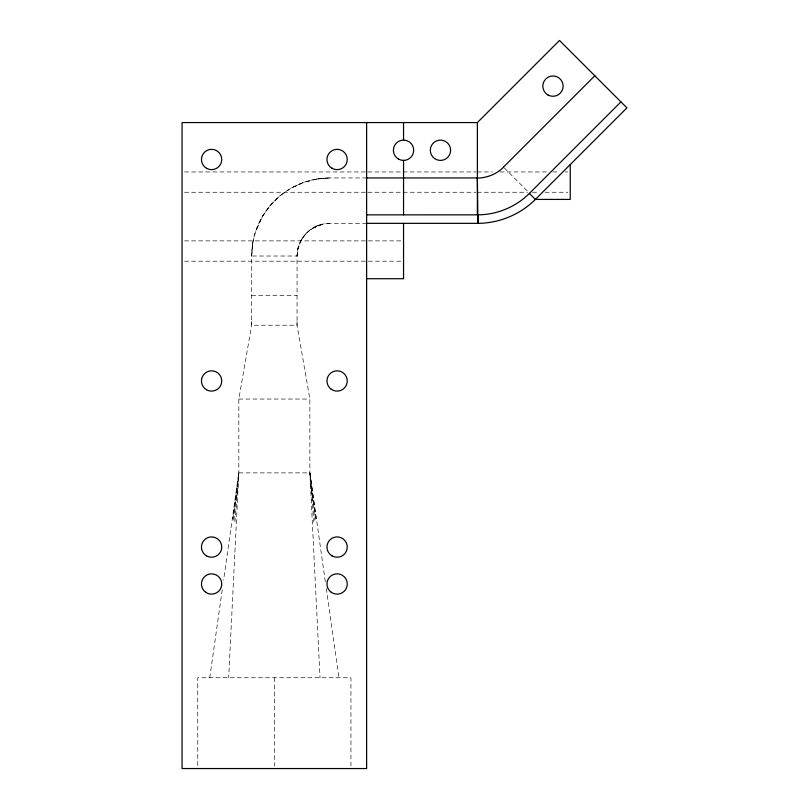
<?xml version="1.0" encoding="UTF-8"?>
<svg xmlns="http://www.w3.org/2000/svg" width="809" height="809" viewBox="0 0 809 809"><rect width="100%" height="100%" fill="white"/><g stroke="black" fill="none" stroke-linecap="round" stroke-linejoin="round"><path stroke-width="0.61" stroke-dasharray="4.04 3.03" d="M366.629 177.94L329.728 177.94L316.167 179.133L303.021 182.652L290.684 188.406L279.54 196.213L269.913 205.83L262.106 216.984L255.007 233.356L252.833 242.467L251.65 256.018L251.65 325.228L238.837 399.049L238.837 472.881L228.674 677.74M366.629 223.345L329.728 223.345L323.357 223.972L317.219 225.832L311.576 228.856L306.621 232.911L301.433 239.686L297.682 249.647L297.055 256.018L297.055 325.228L309.867 399.049L309.867 472.881L320.03 677.74M234.923 522.048L238.837 472.881L309.867 472.881L325.592 583.643M329.728 223.345A32.673 32.673 0 0 0 297.055 256.018L251.65 256.018L252.833 242.467M233.831 520.409L238.837 472.881L223.618 580.073M233.043 519.216L238.837 472.881L232.557 518.498M297.055 256.018L298.167 247.564M209.753 677.74L222.606 587.223M297.682 249.647L299.542 243.519L302.556 237.866M256.362 229.321L260.872 219.219M262.106 216.984L269.377 206.487M301.433 239.686L306.621 232.911L313.386 227.723M269.913 205.83L280.197 195.667M292.919 187.162L303.021 182.652L314.499 179.446M316.167 179.133L329.728 177.94A78.079 78.079 0 0 0 251.65 256.018M184.583 171.953L366.629 171.953M367.893 171.953L401.851 171.953M403.115 171.953L476.066 171.953M477.33 171.953L492.418 171.953M499.972 171.953L546.51 171.953M552.8 171.953L559.09 171.953M565.319 171.953L567.787 171.953M184.583 192.259L366.629 192.259M367.893 192.249L475.955 192.259M477.219 192.249L527.478 192.259M532.504 192.249L538.794 192.259M545.074 192.249L567.726 192.259M184.583 240.88L402.316 240.88M184.583 261.186L403.549 261.186M251.65 295.649L297.055 295.649M238.837 399.049L309.867 399.049M504.341 167.999L528.702 192.36M326.27 588.416L338.951 677.74M316.147 518.498L309.867 472.881L313.781 522.048M315.662 519.216L309.867 472.881L314.873 520.409M350.944 766.032L350.944 677.74L197.76 677.74L197.76 766.032M297.055 321.527L297.055 325.228L251.65 325.228L251.65 321.527M274.352 677.74L274.352 766.042M317.219 225.832L311.576 228.856L323.357 223.972L317.219 225.832"/><path stroke-width="1.21" d="M366.629 122.574L366.629 768.55L182.065 768.55L182.065 122.574L477.371 122.574L559.494 40.45L626.935 107.88L535.396 199.418C520.308 214.476 499.264 223.244 477.947 223.345L366.629 223.345M503.471 167.129L594.827 75.783M366.629 214.86L477.886 214.85C496.999 214.759 515.859 206.912 529.389 193.422L620.928 101.883M366.629 177.95L477.371 177.95L477.947 223.345L477.886 214.85M366.629 278.721L403.549 278.721L403.549 223.345M529.389 193.422L535.396 199.418L570.244 199.418L570.244 164.571M477.371 122.574L477.371 214.85M403.549 122.574L403.549 140.109M403.549 160.415L403.549 214.86M503.572 167.241A38.316 38.316 0 0 1 477.371 178.091M206.528 389.756A10.153 10.153 0 0 0 221.747 380.968A10.153 10.153 0 0 0 206.528 372.17A10.153 10.153 0 0 0 206.528 389.756M331.255 389.26A10.153 10.153 0 0 0 347.213 381.878A10.153 10.153 0 0 0 332.833 371.756A10.153 10.153 0 0 0 331.255 389.26M206.528 168.282A10.153 10.153 0 0 0 221.747 159.484A10.153 10.153 0 0 0 206.528 150.696A10.153 10.153 0 0 0 206.528 168.282M332.024 168.282A10.153 10.153 0 0 0 347.253 159.484A10.153 10.153 0 0 0 332.024 150.696A10.153 10.153 0 0 0 332.024 168.282M332.024 555.864A10.153 10.153 0 0 0 347.253 547.076A10.153 10.153 0 0 0 332.024 538.278A10.153 10.153 0 0 0 332.024 555.864M206.528 555.864A10.153 10.153 0 0 0 221.747 547.076A10.153 10.153 0 0 0 206.528 538.278A10.153 10.153 0 0 0 206.528 555.864M398.473 159.049A10.153 10.153 0 0 0 413.692 150.262A10.153 10.153 0 0 0 398.473 141.474A10.153 10.153 0 0 0 398.473 159.049M547.895 94.916A10.153 10.153 0 0 0 563.125 86.128A10.153 10.153 0 0 0 547.895 77.34A10.153 10.153 0 0 0 547.895 94.916M434.615 158.564A10.153 10.153 0 0 0 450.573 151.172A10.153 10.153 0 0 0 436.193 141.049A10.153 10.153 0 0 0 434.615 158.564M205.759 592.289A10.153 10.153 0 0 0 221.706 584.897A10.153 10.153 0 0 0 207.337 574.774A10.153 10.153 0 0 0 205.759 592.289M331.255 592.289A10.153 10.153 0 0 0 347.213 584.897A10.153 10.153 0 0 0 332.833 574.774A10.153 10.153 0 0 0 331.255 592.289"/></g></svg>
